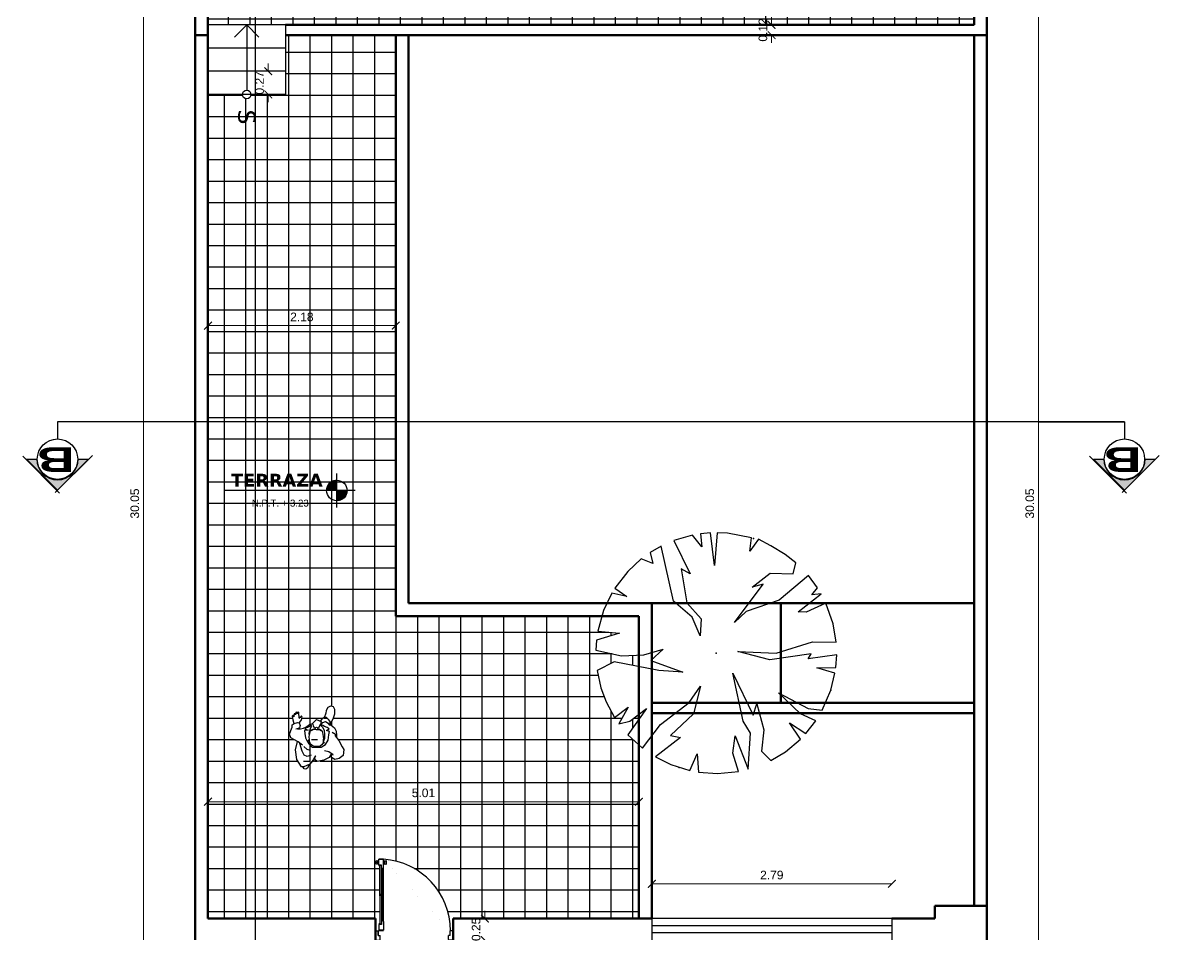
# Model space of a CAD drawing. Header units: inches. Extents: x -2 to 11.2, y -3.4 to 32.7.
# Drawn here: x -2 to 11.21, y 10.01 to 20.62 of the extents above; entities that cross this region are included whole.
import ezdxf
from ezdxf.enums import TextEntityAlignment as Align

# ---------------------------------------------------------------- set-up
doc = ezdxf.new("R2010")
doc.units = ezdxf.units.IN
doc.header["$MEASUREMENT"] = 0
doc.linetypes.add('CONTINUA', pattern=[0])
for name, color, linetype in [('Cotas', 60, 'Continuous'), ('Flecha', 6, 'Continuous'), ('Gradas', 3, 'Continuous'), ('Linea de corte', 30, 'Continuous'), ('Niveles', 86, 'Continuous'), ('Personas', 241, 'Continuous'), ('Puertas', 1, 'Continuous'), ('Texto', 98, 'Continuous'), ('Textura piso', 8, 'Continuous'), ('Vegetación', 3, 'Continuous'), ('Ventana', 4, 'Continuous')]:
    doc.layers.add(name, color=color, linetype=linetype)
doc.layers.add('Paredes', color=5, linetype='Continuous', lineweight=80)
doc.styles.add('SANSSERIFBOLD', font='sasb____.pfb', dxfattribs={"width": 0.85, "height": 0.6})
doc.styles.get("Standard").update_dxf_attribs({"font": 'arial.ttf'})
doc.styles.add('style1', font='arial.ttf')
doc.dimstyles.new('Cotas', dxfattribs={"dimtxt": 0.1, "dimasz": 0.09, "dimexe": 0.2, "dimexo": 0.4, "dimgap": 0.05, "dimtad": 1, "dimzin": 0, "dimdsep": 46, "dimtxsty": 'Standard', "dimblk": 'ARCHTICK', "dimcen": 0.09, "dimse1": 1, "dimse2": 1, "dimclrd": 60, "dimclre": 256, "dimadec": 0, "dimazin": 0, "dimtfac": 1, "dimtix": 1, "dimtofl": 0, "dimtmove": 1, "dimatfit": 3, "dimfxl": 0, "dimtolj": 1, "dimtzin": 0, "dimlwd": 9, "dimarcsym": 0})

# ---------------------------------------------------------------- blocks, each defined once
blk = doc.blocks.new('árbol')
at = {"layer": 'Vegetación', "linetype": 'Continuous'}
for p, q in [((103.022, 11.257), (102.78, 11.173)), ((103.233, 11.293), (103.022, 11.257)), ((103.228, 11.018), (103.233, 11.293)), ((103.527, 11.289), (103.382, 11.299)), ((103.382, 11.299), (103.429, 10.968)), ((103.531, 11.067), (103.527, 11.289)), ((103.594, 11.279), (103.531, 11.067)), ((103.794, 11.23), (103.594, 11.279)), ((102.879, 10.852), (102.673, 11.118)), ((102.673, 11.118), (102.681, 11.009)), ((102.78, 11.173), (102.885, 10.943)), ((104.026, 11.131), (103.794, 11.23)), ((104.004, 10.967), (104.026, 11.131)), ((102.601, 11.075), (102.458, 10.969)), ((102.681, 11.009), (102.601, 11.075)), ((103.362, 10.593), (103.228, 11.018)), ((103.429, 10.968), (103.371, 11.002)), ((103.371, 11.002), (103.439, 10.522)), ((104.149, 11.056), (104.068, 10.876)), ((104.297, 10.94), (104.149, 11.056)), ((102.458, 10.969), (102.745, 10.631)), ((102.885, 10.943), (102.879, 10.852)), ((103.822, 10.622), (104.004, 10.967)), ((104.068, 10.876), (103.822, 10.622)), ((104.174, 10.749), (104.297, 10.94)), ((104.362, 10.878), (104.174, 10.749)), ((104.508, 10.702), (104.362, 10.878)), ((102.31, 10.824), (102.213, 10.701)), ((102.44, 10.793), (102.31, 10.824)), ((102.43, 10.524), (102.44, 10.793)), ((102.213, 10.701), (102.113, 10.534)), ((102.745, 10.631), (102.876, 10.247)), ((103.341, 10.149), (103.362, 10.593)), ((104.61, 10.531), (104.508, 10.702)), ((102.113, 10.534), (102.036, 10.388)), ((102.595, 10.315), (102.43, 10.524)), ((103.439, 10.522), (103.341, 10.149)), ((103.95, 10.371), (104.255, 10.45)), ((104.255, 10.45), (104.503, 10.424)), ((104.503, 10.424), (104.61, 10.531)), ((102.036, 10.388), (102.174, 10.288)), ((103.003, 10.112), (102.559, 10.443)), ((102.559, 10.443), (102.595, 10.315)), ((103.594, 10.09), (104.083, 10.327)), ((104.083, 10.327), (103.95, 10.371)), ((102.021, 10.307), (101.966, 10.03)), ((102.174, 10.288), (102.021, 10.307)), ((102.876, 10.247), (103.003, 10.112)), ((104.154, 10.211), (103.594, 10.09)), ((104.292, 10.298), (104.154, 10.211)), ((104.711, 10.271), (104.292, 10.298)), ((104.325, 10.116), (104.711, 10.271)), ((104.527, 10.09), (104.325, 10.116)), ((104.737, 10.158), (104.527, 10.09)), ((104.761, 9.914), (104.737, 10.158)), ((101.966, 10.03), (101.96, 9.91)), ((101.96, 9.91), (102.343, 9.876)), ((102.343, 9.876), (101.962, 9.831)), ((101.962, 9.831), (101.972, 9.713)), ((104.746, 9.691), (104.761, 9.914)), ((101.972, 9.713), (102.125, 9.729)), ((102.125, 9.729), (101.988, 9.622)), ((102.775, 9.556), (102.961, 9.721)), ((103.16, 9.711), (102.943, 9.618)), ((102.961, 9.721), (103.16, 9.711)), ((103.934, 9.583), (103.744, 9.715)), ((103.744, 9.715), (104.067, 9.633)), ((104.532, 9.676), (104.746, 9.691)), ((104.727, 9.59), (104.532, 9.676)), ((101.988, 9.622), (102.05, 9.404)), ((102.05, 9.404), (102.439, 9.596)), ((102.439, 9.596), (102.381, 9.491)), ((102.381, 9.491), (102.775, 9.556)), ((102.943, 9.618), (102.756, 9.4)), ((104.191, 9.251), (103.934, 9.583)), ((104.067, 9.633), (104.321, 9.364)), ((104.658, 9.371), (104.727, 9.59)), ((102.756, 9.4), (102.116, 9.256)), ((103.447, 9.136), (103.584, 9.511)), ((103.584, 9.511), (103.563, 9.23)), ((104.321, 9.364), (104.344, 9.481)), ((104.344, 9.481), (104.57, 9.191)), ((102.116, 9.256), (102.19, 9.129)), ((103.382, 9.056), (103.315, 9.28)), ((103.315, 9.28), (103.447, 9.136)), ((104.57, 9.191), (104.658, 9.371)), ((102.19, 9.129), (102.32, 9.161)), ((102.32, 9.161), (102.265, 9.026)), ((103.563, 9.23), (103.464, 8.711)), ((104.467, 9.039), (104.191, 9.251)), ((102.265, 9.026), (102.412, 8.868)), ((103.391, 8.797), (103.382, 9.056)), ((104.152, 8.891), (104.006, 9.086)), ((104.006, 9.086), (104.313, 8.871)), ((104.313, 8.871), (104.467, 9.039)), ((102.412, 8.868), (102.604, 8.719)), ((102.604, 8.719), (102.703, 8.857)), ((102.703, 8.857), (102.664, 8.683)), ((104.112, 8.716), (103.991, 8.873)), ((103.991, 8.873), (104.185, 8.766)), ((104.185, 8.766), (104.152, 8.891)), ((103.107, 8.521), (103.127, 8.774)), ((103.127, 8.774), (103.209, 8.506)), ((103.325, 8.498), (103.391, 8.797)), ((102.664, 8.683), (102.865, 8.588)), ((103.464, 8.711), (103.564, 8.512)), ((103.764, 8.557), (103.928, 8.617)), ((103.928, 8.617), (104.112, 8.716)), ((102.865, 8.588), (103.107, 8.521)), ((103.209, 8.506), (103.325, 8.498)), ((103.564, 8.512), (103.764, 8.557))]:
    blk.add_line(p, q, dxfattribs=at)
for p in [(103.794, 11.23), (102.029, 10.332), (103.361, 9.898), (103.361, 9.898), (104.693, 9.465), (102.927, 8.566)]:
    blk.add_point(p, dxfattribs=at)
blk = doc.blocks.new('Nivel')
at = {"layer": 'Niveles'}
for p, q in [((46.512, 32.297), (46.512, 32.695)), ((46.512, 32.525), (46.396, 32.525)), ((46.512, 32.53), (46.398, 32.53)), ((46.512, 32.534), (46.399, 32.534)), ((46.399, 32.533), (46.399, 32.496)), ((46.512, 32.539), (46.401, 32.539)), ((46.512, 32.544), (46.403, 32.544)), ((46.404, 32.546), (46.404, 32.496)), ((46.512, 32.549), (46.405, 32.549)), ((46.512, 32.554), (46.408, 32.554)), ((46.409, 32.555), (46.409, 32.496)), ((46.512, 32.559), (46.411, 32.559)), ((46.512, 32.564), (46.414, 32.564)), ((46.414, 32.563), (46.414, 32.496)), ((46.512, 32.569), (46.418, 32.569)), ((46.419, 32.57), (46.419, 32.496)), ((46.512, 32.574), (46.422, 32.574)), ((46.423, 32.576), (46.423, 32.496)), ((46.512, 32.579), (46.427, 32.579)), ((46.428, 32.581), (46.428, 32.496)), ((46.512, 32.584), (46.432, 32.584)), ((46.433, 32.586), (46.433, 32.496)), ((46.438, 32.59), (46.438, 32.496)), ((46.512, 32.589), (46.438, 32.589)), ((46.443, 32.593), (46.443, 32.496)), ((46.512, 32.594), (46.444, 32.594)), ((46.448, 32.597), (46.448, 32.496)), ((46.512, 32.599), (46.452, 32.599)), ((46.453, 32.6), (46.453, 32.496)), ((46.458, 32.602), (46.458, 32.496)), ((46.512, 32.604), (46.462, 32.604)), ((46.463, 32.605), (46.463, 32.496)), ((46.468, 32.607), (46.468, 32.496)), ((46.473, 32.609), (46.473, 32.496)), ((46.512, 32.609), (46.474, 32.609)), ((46.478, 32.61), (46.478, 32.496)), ((46.483, 32.612), (46.483, 32.496)), ((46.488, 32.613), (46.488, 32.496)), ((46.493, 32.614), (46.493, 32.496)), ((46.512, 32.614), (46.495, 32.614)), ((46.498, 32.614), (46.498, 32.496)), ((46.503, 32.615), (46.503, 32.496)), ((46.508, 32.615), (46.508, 32.496)), ((46.723, 32.496), (45.205, 32.496)), ((46.512, 32.51), (46.393, 32.51)), ((46.512, 32.505), (46.393, 32.505)), ((46.512, 32.5), (46.393, 32.5)), ((46.512, 32.515), (46.394, 32.515)), ((46.394, 32.511), (46.394, 32.496)), ((46.512, 32.52), (46.395, 32.52)), ((46.631, 32.495), (46.512, 32.495)), ((46.631, 32.49), (46.512, 32.49)), ((46.631, 32.485), (46.512, 32.485)), ((46.63, 32.48), (46.512, 32.48)), ((46.629, 32.475), (46.512, 32.475)), ((46.628, 32.47), (46.512, 32.47)), ((46.627, 32.465), (46.512, 32.465)), ((46.626, 32.46), (46.512, 32.46)), ((46.624, 32.455), (46.512, 32.455)), ((46.622, 32.45), (46.512, 32.45)), ((46.62, 32.445), (46.512, 32.445)), ((46.617, 32.44), (46.512, 32.44)), ((46.615, 32.435), (46.512, 32.435)), ((46.612, 32.43), (46.512, 32.43)), ((46.608, 32.425), (46.512, 32.425)), ((46.604, 32.42), (46.512, 32.42)), ((46.6, 32.415), (46.512, 32.415)), ((46.595, 32.41), (46.512, 32.41)), ((46.59, 32.405), (46.512, 32.405)), ((46.583, 32.4), (46.512, 32.4)), ((46.576, 32.395), (46.512, 32.395)), ((46.568, 32.39), (46.512, 32.39)), ((46.513, 32.496), (46.513, 32.377)), ((46.518, 32.496), (46.518, 32.377)), ((46.523, 32.496), (46.523, 32.377)), ((46.528, 32.496), (46.528, 32.378)), ((46.533, 32.496), (46.533, 32.378)), ((46.538, 32.496), (46.538, 32.379)), ((46.543, 32.496), (46.543, 32.381)), ((46.548, 32.496), (46.548, 32.382)), ((46.553, 32.496), (46.553, 32.384)), ((46.558, 32.496), (46.558, 32.386)), ((46.563, 32.496), (46.563, 32.388)), ((46.568, 32.496), (46.568, 32.39)), ((46.573, 32.496), (46.573, 32.393)), ((46.578, 32.496), (46.578, 32.396)), ((46.583, 32.496), (46.583, 32.4)), ((46.588, 32.496), (46.588, 32.403)), ((46.593, 32.496), (46.593, 32.408)), ((46.597, 32.496), (46.597, 32.413)), ((46.602, 32.496), (46.602, 32.418)), ((46.607, 32.496), (46.607, 32.424)), ((46.612, 32.496), (46.612, 32.431)), ((46.617, 32.496), (46.617, 32.44)), ((46.622, 32.496), (46.622, 32.45)), ((46.627, 32.496), (46.627, 32.465)), ((46.557, 32.385), (46.512, 32.385)), ((46.542, 32.38), (46.512, 32.38))]:
    blk.add_line(p, q, dxfattribs=at)
blk.add_circle((46.512, 32.496), 0.119, dxfattribs=at)
blk = doc.blocks.new('puerta2')
at = {"layer": 'Puertas'}
for p, q in [((150.338, 38.722), (150.338, 38.614)), ((150.338, 38.722), (150.385, 38.722)), ((150.338, 38.722), (150.338, 38.614)), ((150.338, 38.722), (150.385, 38.722)), ((150.338, 38.614), (150.369, 38.614)), ((150.338, 38.614), (150.369, 38.614)), ((150.369, 38.67), (150.369, 38.614)), ((150.369, 38.67), (150.392, 38.67)), ((150.369, 38.67), (150.369, 38.614)), ((150.369, 38.67), (150.392, 38.67)), ((150.371, 38.668), (150.371, 38.614)), ((150.373, 38.668), (150.371, 38.668)), ((150.371, 38.668), (150.371, 38.614)), ((150.373, 38.668), (150.371, 38.668)), ((150.371, 38.614), (150.373, 38.614)), ((150.371, 38.614), (150.373, 38.614)), ((150.373, 38.668), (150.373, 38.614)), ((150.373, 38.668), (150.373, 38.614)), ((150.375, 38.612), (150.375, 38.61)), ((150.375, 38.612), (150.429, 38.612)), ((150.375, 38.612), (150.375, 38.61)), ((150.375, 38.612), (150.429, 38.612)), ((150.429, 38.61), (150.375, 38.61)), ((150.429, 38.61), (150.375, 38.61)), ((150.375, 38.541), (150.375, 38.608)), ((150.429, 38.608), (150.375, 38.608)), ((150.375, 38.608), (150.429, 38.608)), ((150.375, 38.541), (150.375, 38.608)), ((150.429, 38.608), (150.375, 38.608)), ((150.375, 38.608), (150.429, 38.608)), ((150.385, 38.722), (150.392, 38.715)), ((150.385, 38.722), (150.392, 38.715)), ((150.392, 38.715), (150.392, 38.67)), ((150.392, 38.715), (150.392, 38.67)), ((150.429, 38.61), (150.429, 38.612)), ((150.429, 38.61), (150.429, 38.612)), ((150.429, 38.507), (150.429, 38.608)), ((150.429, 38.507), (150.429, 38.608)), ((151.191, 38.722), (151.184, 38.715)), ((151.191, 38.722), (151.184, 38.715)), ((151.184, 38.715), (151.184, 38.67)), ((151.184, 38.715), (151.184, 38.67)), ((151.206, 38.67), (151.184, 38.67)), ((151.206, 38.67), (151.184, 38.67)), ((151.238, 38.722), (151.191, 38.722)), ((151.238, 38.722), (151.191, 38.722)), ((151.206, 38.67), (151.206, 38.614)), ((151.206, 38.67), (151.206, 38.614)), ((151.238, 38.614), (151.206, 38.614)), ((151.238, 38.614), (151.206, 38.614)), ((151.238, 38.722), (151.238, 38.614)), ((151.238, 38.722), (151.238, 38.614)), ((150.408, 38.541), (150.375, 38.541)), ((150.408, 38.541), (150.375, 38.541)), ((150.382, 38.539), (150.375, 38.539)), ((150.382, 38.539), (150.375, 38.539)), ((150.382, 38.532), (150.382, 38.539)), ((150.382, 38.532), (150.382, 38.539)), ((150.385, 38.183), (150.385, 38.539)), ((150.385, 38.208), (150.385, 38.539)), ((150.385, 38.539), (150.406, 38.539)), ((150.406, 38.539), (150.385, 38.539)), ((150.385, 38.183), (150.385, 38.539)), ((150.385, 38.208), (150.385, 38.539)), ((150.385, 38.539), (150.406, 38.539)), ((150.406, 38.539), (150.385, 38.539)), ((150.406, 38.5), (150.405, 38.499)), ((150.406, 38.5), (150.405, 38.499)), ((150.406, 38.498), (150.405, 38.499)), ((150.406, 38.498), (150.405, 38.499)), ((150.406, 38.5), (150.406, 38.539)), ((150.406, 38.5), (150.406, 38.539)), ((150.406, 38.183), (150.406, 38.498)), ((150.406, 38.208), (150.406, 38.498)), ((150.406, 38.183), (150.406, 38.498)), ((150.406, 38.208), (150.406, 38.498)), ((150.408, 38.5), (150.408, 38.541)), ((150.408, 38.5), (150.408, 38.541)), ((150.423, 38.5), (150.408, 38.5)), ((150.423, 38.5), (150.408, 38.5)), ((150.413, 38.5), (150.413, 37.891)), ((150.413, 38.5), (150.413, 37.891)), ((150.419, 38.5), (150.419, 37.891)), ((150.419, 38.5), (150.419, 37.891)), ((150.423, 38.5), (150.429, 38.507)), ((150.423, 38.5), (150.429, 38.507)), ((150.426, 38.503), (150.426, 37.888)), ((150.426, 38.503), (150.426, 37.888)), ((150.428, 38.505), (150.428, 37.886)), ((150.428, 38.505), (150.428, 37.886)), ((150.429, 38.507), (150.429, 37.884)), ((150.429, 38.507), (150.429, 37.884)), ((150.385, 38.208), (150.385, 37.852)), ((150.385, 38.208), (150.385, 37.852)), ((150.406, 38.208), (150.406, 37.893)), ((150.406, 38.208), (150.406, 37.893)), ((150.385, 38.183), (150.385, 37.852)), ((150.385, 38.183), (150.385, 37.852)), ((150.406, 38.183), (150.406, 37.893)), ((150.406, 38.183), (150.406, 37.893)), ((150.341, 37.824), (150.338, 37.824)), ((150.338, 37.824), (150.338, 37.816)), ((150.341, 37.824), (150.338, 37.824)), ((150.338, 37.824), (150.338, 37.816)), ((150.338, 37.816), (150.341, 37.816)), ((150.338, 37.816), (150.341, 37.816)), ((150.341, 37.831), (150.341, 37.809)), ((150.341, 37.831), (150.341, 37.809)), ((150.341, 37.816), (150.341, 37.824)), ((150.341, 37.816), (150.341, 37.824)), ((150.359, 37.837), (150.35, 37.839)), ((150.359, 37.837), (150.35, 37.839)), ((150.359, 37.837), (150.359, 37.803)), ((150.359, 37.837), (150.359, 37.803)), ((150.359, 37.83), (150.365, 37.83)), ((150.359, 37.83), (150.365, 37.83)), ((150.359, 37.81), (150.365, 37.81)), ((150.359, 37.81), (150.365, 37.81)), ((150.365, 37.83), (150.365, 37.81)), ((150.365, 37.83), (150.365, 37.81)), ((150.371, 37.846), (150.375, 37.846)), ((150.371, 37.846), (150.375, 37.846)), ((150.382, 37.852), (150.375, 37.852)), ((150.382, 37.852), (150.375, 37.852)), ((150.408, 37.85), (150.375, 37.85)), ((150.375, 37.85), (150.375, 37.783)), ((150.408, 37.85), (150.375, 37.85)), ((150.375, 37.85), (150.375, 37.783)), ((150.382, 37.859), (150.382, 37.852)), ((150.382, 37.859), (150.382, 37.852)), ((150.385, 37.852), (150.406, 37.852)), ((150.406, 37.852), (150.385, 37.852)), ((150.385, 37.852), (150.406, 37.852)), ((150.406, 37.852), (150.385, 37.852)), ((150.406, 37.893), (150.405, 37.892)), ((150.406, 37.893), (150.405, 37.892)), ((150.406, 37.891), (150.405, 37.892)), ((150.406, 37.891), (150.405, 37.892)), ((150.406, 37.891), (150.406, 37.852)), ((150.406, 37.891), (150.406, 37.852)), ((150.408, 37.891), (150.408, 37.85)), ((150.423, 37.891), (150.408, 37.891)), ((150.408, 37.891), (150.408, 37.85)), ((150.423, 37.891), (150.408, 37.891)), ((150.423, 37.891), (150.429, 37.884)), ((150.423, 37.891), (150.429, 37.884)), ((150.429, 37.884), (150.429, 37.783)), ((150.429, 37.884), (150.429, 37.783)), ((150.434, 37.846), (150.429, 37.846)), ((150.434, 37.846), (150.429, 37.846)), ((150.446, 37.83), (150.44, 37.83)), ((150.44, 37.83), (150.44, 37.81)), ((150.446, 37.83), (150.44, 37.83)), ((150.44, 37.83), (150.44, 37.81)), ((150.446, 37.81), (150.44, 37.81)), ((150.446, 37.81), (150.44, 37.81)), ((150.446, 37.837), (150.457, 37.839)), ((150.446, 37.837), (150.457, 37.839)), ((150.446, 37.837), (150.446, 37.803)), ((150.446, 37.837), (150.446, 37.803)), ((150.466, 37.831), (150.466, 37.809)), ((150.466, 37.831), (150.466, 37.809)), ((150.359, 37.803), (150.35, 37.8)), ((150.359, 37.803), (150.35, 37.8)), ((150.371, 37.794), (150.375, 37.794)), ((150.371, 37.794), (150.375, 37.794)), ((150.429, 37.783), (150.375, 37.783)), ((150.375, 37.783), (150.429, 37.783)), ((150.429, 37.783), (150.375, 37.783)), ((150.375, 37.783), (150.429, 37.783)), ((150.434, 37.794), (150.429, 37.794)), ((150.434, 37.794), (150.429, 37.794)), ((150.446, 37.803), (150.457, 37.8)), ((150.446, 37.803), (150.457, 37.8))]:
    blk.add_line(p, q, dxfattribs=at)
at = {"layer": 'Puertas', "extrusion": (0, 0, -1)}
for centre, major_axis, start_param, end_param in [((150.373, 38.612), (0.00153, 0.00153), -1.570796, 4.712389), ((150.373, 38.612), (0.00153, 0.00153), -1.570796, 4.712389), ((150.377, 38.611), (-0.587, 0.587), 2.35245, 3.863557), ((150.382, 38.539), (0.00485, 0.00485), 2.356194, 3.926991), ((150.382, 38.539), (0.00485, 0.00485), 2.356194, 3.926991), ((150.349, 37.831), (0.00575, 0.00575), 3.926991, 5.579394), ((150.349, 37.831), (0.00575, 0.00575), 3.926991, 5.579394), ((150.349, 37.809), (-0.00575, 0.00575), 3.845384, 5.497787), ((150.349, 37.809), (-0.00575, 0.00575), 3.845384, 5.497787), ((150.345, 37.846), (-0.0182, 0.0182), 2.357943, 3.03977), ((150.345, 37.846), (-0.0182, 0.0182), 2.357943, 3.03977), ((150.345, 37.794), (-0.0182, 0.0182), 1.672619, 2.354446), ((150.345, 37.794), (-0.0182, 0.0182), 1.672619, 2.354446), ((150.382, 37.852), (-0.00485, 0.00485), 5.497787, 7.068583), ((150.382, 37.852), (-0.00485, 0.00485), 5.497787, 7.068583), ((150.46, 37.846), (-0.0182, 0.0182), 4.814212, 5.496038), ((150.46, 37.846), (-0.0182, 0.0182), 4.814212, 5.496038), ((150.46, 37.794), (-0.0182, 0.0182), 5.499536, 6.181362), ((150.46, 37.794), (-0.0182, 0.0182), 5.499536, 6.181362), ((150.458, 37.831), (-0.00575, 0.00575), 0.703791, 2.356194), ((150.458, 37.831), (-0.00575, 0.00575), 0.703791, 2.356194), ((150.458, 37.809), (-0.00575, 0.00575), 2.356194, 4.008598), ((150.458, 37.809), (-0.00575, 0.00575), 2.356194, 4.008598)]:
    blk.add_ellipse(centre, major_axis=major_axis, ratio=1, start_param=start_param, end_param=end_param, dxfattribs=at)
blk = doc.blocks.new('persona2')
at = {"layer": 'Personas', "color": 30, "linetype": 'ByBlock'}
for p, q in [((44.976, 30.91), (45.049, 30.947)), ((45.049, 30.947), (45.08, 30.968)), ((45.08, 30.968), (45.149, 30.96)), ((45.149, 30.96), (45.184, 30.914)), ((44.755, 30.807), (44.73, 30.787)), ((44.796, 30.811), (44.755, 30.807)), ((44.793, 30.795), (44.797, 30.818)), ((44.797, 30.818), (44.826, 30.859)), ((44.826, 30.859), (44.865, 30.876)), ((44.865, 30.876), (44.913, 30.882)), ((44.878, 30.83), (44.903, 30.87)), ((44.903, 30.87), (44.922, 30.866)), ((44.913, 30.882), (44.941, 30.882)), ((44.922, 30.866), (44.976, 30.91)), ((45.142, 30.843), (45.107, 30.791)), ((45.127, 30.822), (45.171, 30.795)), ((45.138, 30.822), (45.142, 30.843)), ((45.171, 30.824), (45.138, 30.822)), ((45.198, 30.862), (45.171, 30.824)), ((45.184, 30.914), (45.198, 30.862)), ((44.73, 30.787), (44.707, 30.764)), ((44.707, 30.764), (44.709, 30.739)), ((44.709, 30.739), (44.726, 30.71)), ((44.726, 30.71), (44.749, 30.69)), ((44.753, 30.755), (44.772, 30.784)), ((44.765, 30.722), (44.753, 30.755)), ((44.791, 30.701), (44.765, 30.722)), ((44.772, 30.784), (44.793, 30.795)), ((44.801, 30.722), (44.791, 30.701)), ((44.793, 30.691), (44.822, 30.722)), ((44.813, 30.741), (44.801, 30.722)), ((44.824, 30.774), (44.813, 30.741)), ((44.822, 30.722), (44.857, 30.737)), ((44.838, 30.795), (44.824, 30.774)), ((44.859, 30.764), (44.838, 30.795)), ((44.857, 30.737), (44.905, 30.743)), ((44.87, 30.799), (44.859, 30.764)), ((44.911, 30.793), (44.87, 30.799)), ((44.905, 30.743), (44.953, 30.743)), ((44.97, 30.785), (44.911, 30.793)), ((44.953, 30.743), (44.982, 30.732)), ((45.02, 30.755), (44.97, 30.785)), ((45.051, 30.703), (45.02, 30.755)), ((45.053, 30.645), (45.051, 30.703)), ((45.107, 30.791), (45.094, 30.743)), ((45.171, 30.795), (45.203, 30.734)), ((45.203, 30.734), (45.221, 30.655)), ((44.78, 30.595), (44.776, 30.606)), ((44.791, 30.569), (44.78, 30.595)), ((44.788, 30.568), (44.807, 30.574)), ((44.82, 30.526), (44.788, 30.568)), ((44.813, 30.595), (44.801, 30.586)), ((44.801, 30.586), (44.816, 30.564)), ((44.815, 30.587), (44.813, 30.595)), ((44.836, 30.578), (44.815, 30.587)), ((44.816, 30.564), (44.828, 30.534)), ((44.888, 30.562), (44.836, 30.578)), ((44.841, 30.514), (44.853, 30.551)), ((44.853, 30.551), (44.857, 30.509)), ((44.918, 30.567), (44.888, 30.562)), ((44.976, 30.536), (45.015, 30.559)), ((45.015, 30.559), (45.038, 30.58)), ((45.038, 30.58), (45.053, 30.601)), ((45.08, 30.539), (45.044, 30.5)), ((45.053, 30.601), (45.053, 30.645)), ((45.09, 30.58), (45.08, 30.539)), ((45.163, 30.541), (45.146, 30.505)), ((45.147, 30.586), (45.163, 30.541)), ((45.174, 30.63), (45.155, 30.643)), ((45.155, 30.643), (45.165, 30.63)), ((45.165, 30.63), (45.199, 30.612)), ((45.201, 30.634), (45.174, 30.63)), ((45.199, 30.612), (45.249, 30.57)), ((45.221, 30.655), (45.201, 30.634)), ((45.209, 30.642), (45.229, 30.587)), ((45.249, 30.57), (45.28, 30.503)), ((44.766, 30.43), (44.77, 30.449)), ((44.776, 30.389), (44.766, 30.43)), ((44.77, 30.449), (44.799, 30.461)), ((44.799, 30.461), (44.828, 30.451)), ((44.83, 30.499), (44.82, 30.526)), ((44.828, 30.534), (44.841, 30.514)), ((44.828, 30.451), (44.834, 30.441)), ((44.838, 30.462), (44.83, 30.499)), ((44.834, 30.441), (44.843, 30.407)), ((44.838, 30.427), (44.838, 30.462)), ((44.857, 30.509), (44.893, 30.514)), ((44.893, 30.514), (44.945, 30.522)), ((44.945, 30.522), (44.976, 30.536)), ((44.992, 30.437), (44.965, 30.387)), ((45.082, 30.403), (44.987, 30.43)), ((45.03, 30.486), (44.992, 30.437)), ((45.101, 30.482), (45.009, 30.457)), ((45.198, 30.42), (45.082, 30.403)), ((45.146, 30.505), (45.101, 30.482)), ((45.282, 30.474), (45.198, 30.42)), ((45.28, 30.503), (45.282, 30.474)), ((44.793, 30.368), (44.776, 30.389)), ((44.82, 30.368), (44.793, 30.368)), ((44.859, 30.349), (44.82, 30.368)), ((44.901, 30.336), (44.859, 30.349)), ((44.943, 30.349), (44.901, 30.336)), ((44.965, 30.387), (44.943, 30.349))]:
    blk.add_line(p, q, dxfattribs=at)
at = {"layer": 'Personas', "color": 18, "linetype": 'ByBlock'}
for p, q in [((44.582, 30.847), (44.574, 30.812)), ((44.574, 30.812), (44.591, 30.782)), ((44.614, 30.862), (44.582, 30.847)), ((44.666, 30.864), (44.614, 30.862)), ((44.722, 30.843), (44.666, 30.864)), ((44.787, 30.81), (44.722, 30.843)), ((44.591, 30.782), (44.624, 30.762)), ((44.624, 30.762), (44.657, 30.759)), ((44.657, 30.759), (44.71, 30.737)), ((45.255, 30.559), (45.294, 30.549)), ((45.294, 30.549), (45.309, 30.526)), ((45.305, 30.505), (45.281, 30.489)), ((45.309, 30.526), (45.305, 30.505))]:
    blk.add_line(p, q, dxfattribs=at)
at = {"layer": 'Personas', "color": 5, "linetype": 'ByBlock'}
for p, q in [((44.732, 30.651), (44.755, 30.705)), ((44.755, 30.705), (44.786, 30.695)), ((44.786, 30.695), (44.805, 30.684)), ((44.805, 30.684), (44.83, 30.674)), ((44.83, 30.674), (44.832, 30.674)), ((44.772, 30.605), (44.732, 30.651)), ((44.803, 30.616), (44.772, 30.605)), ((44.832, 30.624), (44.803, 30.616))]:
    blk.add_line(p, q, dxfattribs=at)
at = {"layer": 'Personas', "linetype": 'ByBlock'}
for p, q in [((44.843, 30.672), (44.845, 30.684)), ((44.843, 30.667), (44.843, 30.672)), ((44.845, 30.684), (44.854, 30.702)), ((44.854, 30.702), (44.869, 30.716)), ((44.869, 30.716), (44.9, 30.723)), ((44.9, 30.723), (44.932, 30.728)), ((44.932, 30.728), (44.955, 30.729)), ((44.955, 30.729), (44.982, 30.727)), ((44.984, 30.732), (44.958, 30.729)), ((44.965, 30.73), (45.009, 30.722)), ((44.988, 30.728), (44.984, 30.732)), ((44.986, 30.726), (44.988, 30.728)), ((45, 30.744), (45.041, 30.693)), ((45.009, 30.722), (45.025, 30.713)), ((45.041, 30.693), (45.046, 30.66)), ((44.82, 30.648), (44.824, 30.655)), ((44.822, 30.642), (44.82, 30.648)), ((44.832, 30.636), (44.822, 30.642)), ((44.824, 30.655), (44.833, 30.662)), ((44.843, 30.629), (44.832, 30.636)), ((44.833, 30.662), (44.843, 30.667)), ((44.844, 30.611), (44.843, 30.629)), ((44.85, 30.592), (44.844, 30.611)), ((44.856, 30.582), (44.85, 30.592)), ((44.869, 30.575), (44.856, 30.582)), ((44.896, 30.572), (44.869, 30.575)), ((44.928, 30.565), (44.896, 30.572)), ((44.969, 30.567), (44.928, 30.565)), ((44.984, 30.556), (44.952, 30.566)), ((45.011, 30.573), (44.969, 30.567)), ((44.983, 30.569), (44.987, 30.561)), ((44.987, 30.561), (44.984, 30.556)), ((45.034, 30.598), (45.011, 30.573)), ((45.044, 30.624), (45.034, 30.598)), ((45.046, 30.66), (45.044, 30.624)), ((44.651, 30.443), (44.643, 30.436)), ((44.643, 30.436), (44.653, 30.426)), ((44.651, 30.42), (44.645, 30.411)), ((44.645, 30.411), (44.649, 30.407)), ((44.649, 30.407), (44.678, 30.403)), ((44.716, 30.449), (44.651, 30.443)), ((44.666, 30.424), (44.651, 30.42)), ((44.653, 30.426), (44.666, 30.424)), ((44.707, 30.484), (44.688, 30.474)), ((44.688, 30.474), (44.707, 30.461)), ((44.743, 30.472), (44.707, 30.484)), ((44.707, 30.461), (44.716, 30.449)), ((44.77, 30.448), (44.743, 30.472)), ((44.664, 30.401), (44.663, 30.393)), ((44.663, 30.393), (44.666, 30.391)), ((44.678, 30.403), (44.664, 30.401)), ((44.666, 30.391), (44.699, 30.386)), ((44.686, 30.38), (44.684, 30.372)), ((44.684, 30.372), (44.691, 30.368)), ((44.699, 30.386), (44.686, 30.38)), ((44.691, 30.368), (44.734, 30.374)), ((44.734, 30.374), (44.779, 30.386))]:
    blk.add_line(p, q, dxfattribs=at)
at = {"layer": 'Personas', "color": 250, "linetype": 'ByBlock'}
for p, q in [((44.852, 30.684), (44.849, 30.668)), ((44.861, 30.702), (44.852, 30.684)), ((44.85, 30.644), (44.846, 30.627)), ((44.846, 30.627), (44.852, 30.605)), ((44.849, 30.668), (44.851, 30.657)), ((44.851, 30.657), (44.85, 30.644)), ((44.852, 30.605), (44.861, 30.588))]:
    blk.add_line(p, q, dxfattribs=at)
blk = doc.blocks.new('_ArchTick')
at = {"color": 0, "linetype": 'ByBlock', "const_width": 0.15}
blk.add_lwpolyline([(-0.5, -0.5), (0.5, 0.5)], dxfattribs=at)
blk = doc.blocks.new('*D66')
at = {"layer": 'Cotas', "color": 60, "linetype": 'CONTINUA', "lineweight": 9, "transparency": 16777216}
blk.add_line((6.706, 20.596), (6.706, 29.9), dxfattribs=at)
at = {"layer": 'Defpoints', "color": 0, "transparency": 16777216}
for p in [(6.706, 29.9), (6.706, 29.9), (6.706, 20.596)]:
    blk.add_point(p, dxfattribs=at)
at = {"layer": 'Cotas', "color": 60, "lineweight": 9, "transparency": 16777216, "xscale": 0.09, "yscale": 0.09, "zscale": 0.09}
for p, rotation in [((6.706, 29.9), 90), ((6.706, 20.596), 270)]:
    blk.add_blockref('_ArchTick', p, dxfattribs=dict(at, rotation=rotation))
at = {"layer": 'Cotas', "color": 0, "transparency": 16777216, "insert": (6.605, 25.248), "char_height": 0.1, "attachment_point": 5, "rotation": 90}
blk.add_mtext('\\A1;9.30', dxfattribs=at)
blk = doc.blocks.new('*D68')
at = {"layer": 'Cotas', "color": 60, "linetype": 'CONTINUA', "lineweight": 9, "transparency": 16777216}
for p, q in [((0.851, 20.056), (0.851, 20.146)), ((0.851, 19.786), (0.851, 19.696))]:
    blk.add_line(p, q, dxfattribs=at)
at = {"layer": 'Defpoints', "color": 0, "transparency": 16777216}
for p in [(0.851, 20.056), (0.851, 20.056), (0.851, 19.786)]:
    blk.add_point(p, dxfattribs=at)
at = {"layer": 'Cotas', "color": 60, "lineweight": 9, "transparency": 16777216, "xscale": 0.09, "yscale": 0.09, "zscale": 0.09}
for p, rotation in [((0.851, 20.056), 270), ((0.851, 19.786), 90)]:
    blk.add_blockref('_ArchTick', p, dxfattribs=dict(at, rotation=rotation))
at = {"layer": 'Cotas', "color": 0, "transparency": 16777216, "insert": (0.75, 19.921), "char_height": 0.1, "attachment_point": 5, "rotation": 90}
blk.add_mtext('\\A1;0.27', dxfattribs=at)
blk = doc.blocks.new('*D69')
at = {"layer": 'Cotas', "color": 60, "linetype": 'CONTINUA', "lineweight": 9, "transparency": 16777216}
for p, q in [((6.706, 20.596), (6.706, 20.686)), ((6.706, 20.476), (6.706, 20.386))]:
    blk.add_line(p, q, dxfattribs=at)
at = {"layer": 'Defpoints', "color": 0, "transparency": 16777216}
for p in [(6.706, 20.596), (6.706, 20.476), (6.706, 20.476)]:
    blk.add_point(p, dxfattribs=at)
at = {"layer": 'Cotas', "color": 60, "lineweight": 9, "transparency": 16777216, "xscale": 0.09, "yscale": 0.09, "zscale": 0.09}
for p, rotation in [((6.706, 20.596), 270), ((6.706, 20.476), 90)]:
    blk.add_blockref('_ArchTick', p, dxfattribs=dict(at, rotation=rotation))
at = {"layer": 'Cotas', "color": 0, "transparency": 16777216, "insert": (6.605, 20.536), "char_height": 0.1, "attachment_point": 5, "rotation": 90}
blk.add_mtext('\\A1;0.12', dxfattribs=at)
blk = doc.blocks.new('*D70')
at = {"layer": 'Cotas', "color": 60, "linetype": 'CONTINUA', "lineweight": 9, "transparency": 16777216}
blk.add_line((2.334, 17.095), (0.15, 17.095), dxfattribs=at)
at = {"layer": 'Defpoints', "color": 0, "transparency": 16777216}
for p in [(0.15, 17.095), (0.15, 17.095), (2.334, 17.095)]:
    blk.add_point(p, dxfattribs=at)
at = {"layer": 'Cotas', "color": 60, "lineweight": 9, "transparency": 16777216, "xscale": 0.09, "yscale": 0.09, "zscale": 0.09, "rotation": 180}
blk.add_blockref('_ArchTick', (0.15, 17.095), dxfattribs=at)
at = {"layer": 'Cotas', "color": 60, "lineweight": 9, "transparency": 16777216, "xscale": 0.09, "yscale": 0.09, "zscale": 0.09}
blk.add_blockref('_ArchTick', (2.334, 17.095), dxfattribs=at)
at = {"layer": 'Cotas', "color": 0, "transparency": 16777216, "insert": (1.242, 17.196), "char_height": 0.1, "attachment_point": 5}
blk.add_mtext('\\A1;2.18', dxfattribs=at)
blk = doc.blocks.new('*D72')
at = {"layer": 'Cotas', "color": 60, "linetype": 'CONTINUA', "lineweight": 9, "transparency": 16777216}
blk.add_line((9.81, 30.05), (9.81, 0), dxfattribs=at)
at = {"layer": 'Defpoints', "color": 0, "transparency": 16777216}
for p in [(9.81, 30.05), (9.81, 0), (9.81, 0)]:
    blk.add_point(p, dxfattribs=at)
at = {"layer": 'Cotas', "color": 60, "lineweight": 9, "transparency": 16777216, "xscale": 0.09, "yscale": 0.09, "zscale": 0.09}
for p, rotation in [((9.81, 30.05), 90), ((9.81, 0), 270)]:
    blk.add_blockref('_ArchTick', p, dxfattribs=dict(at, rotation=rotation))
at = {"layer": 'Cotas', "color": 0, "transparency": 16777216, "insert": (9.709, 15.025), "char_height": 0.1, "attachment_point": 5, "rotation": 90}
blk.add_mtext('\\A1;30.05', dxfattribs=at)
blk = doc.blocks.new('*D74')
at = {"layer": 'Cotas', "color": 60, "linetype": 'CONTINUA', "lineweight": 9, "transparency": 16777216}
blk.add_line((-0.6, 0), (-0.6, 30.05), dxfattribs=at)
at = {"layer": 'Defpoints', "color": 0, "transparency": 16777216}
for p in [(-0.6, 30.05), (-0.6, 30.05), (-0.6, 0)]:
    blk.add_point(p, dxfattribs=at)
at = {"layer": 'Cotas', "color": 60, "lineweight": 9, "transparency": 16777216, "xscale": 0.09, "yscale": 0.09, "zscale": 0.09}
for p, rotation in [((-0.6, 30.05), 90), ((-0.6, 0), 270)]:
    blk.add_blockref('_ArchTick', p, dxfattribs=dict(at, rotation=rotation))
at = {"layer": 'Cotas', "color": 0, "transparency": 16777216, "insert": (-0.701, 15.025), "char_height": 0.1, "attachment_point": 5, "rotation": 90}
blk.add_mtext('\\A1;30.05', dxfattribs=at)
blk = doc.blocks.new('*D85')
at = {"layer": 'Cotas', "color": 60, "linetype": 'CONTINUA', "lineweight": 9, "transparency": 16777216}
blk.add_line((5.312, 10.6), (8.104, 10.6), dxfattribs=at)
at = {"layer": 'Defpoints', "color": 0, "transparency": 16777216}
for p in [(5.312, 10.6), (8.104, 10.6), (8.104, 10.6)]:
    blk.add_point(p, dxfattribs=at)
at = {"layer": 'Cotas', "color": 60, "lineweight": 9, "transparency": 16777216, "xscale": 0.09, "yscale": 0.09, "zscale": 0.09, "rotation": 180}
blk.add_blockref('_ArchTick', (5.312, 10.6), dxfattribs=at)
at = {"layer": 'Cotas', "color": 60, "lineweight": 9, "transparency": 16777216, "xscale": 0.09, "yscale": 0.09, "zscale": 0.09}
blk.add_blockref('_ArchTick', (8.104, 10.6), dxfattribs=at)
at = {"layer": 'Cotas', "color": 0, "transparency": 16777216, "insert": (6.708, 10.701), "char_height": 0.1, "attachment_point": 5}
blk.add_mtext('\\A1;2.79', dxfattribs=at)
blk = doc.blocks.new('*D86')
at = {"layer": 'Cotas', "color": 60, "linetype": 'CONTINUA', "lineweight": 9, "transparency": 16777216}
blk.add_line((5.162, 11.555), (0.15, 11.555), dxfattribs=at)
at = {"layer": 'Defpoints', "color": 0, "transparency": 16777216}
for p in [(0.15, 11.555), (0.15, 11.555), (5.162, 11.555)]:
    blk.add_point(p, dxfattribs=at)
at = {"layer": 'Cotas', "color": 60, "lineweight": 9, "transparency": 16777216, "xscale": 0.09, "yscale": 0.09, "zscale": 0.09, "rotation": 180}
blk.add_blockref('_ArchTick', (0.15, 11.555), dxfattribs=at)
at = {"layer": 'Cotas', "color": 60, "lineweight": 9, "transparency": 16777216, "xscale": 0.09, "yscale": 0.09, "zscale": 0.09}
blk.add_blockref('_ArchTick', (5.162, 11.555), dxfattribs=at)
at = {"layer": 'Cotas', "color": 0, "transparency": 16777216, "insert": (2.656, 11.657), "char_height": 0.1, "attachment_point": 5}
blk.add_mtext('\\A1;5.01', dxfattribs=at)
blk = doc.blocks.new('*D105')
at = {"layer": 'Cotas', "color": 60, "linetype": 'CONTINUA', "lineweight": 9, "transparency": 16777216}
for p, q in [((3.37, 10.194), (3.37, 10.284)), ((3.37, 9.944), (3.37, 9.854))]:
    blk.add_line(p, q, dxfattribs=at)
at = {"layer": 'Defpoints', "color": 0, "transparency": 16777216}
for p in [(3.37, 10.194), (3.37, 10.194), (3.37, 9.944)]:
    blk.add_point(p, dxfattribs=at)
at = {"layer": 'Cotas', "color": 60, "lineweight": 9, "transparency": 16777216, "xscale": 0.09, "yscale": 0.09, "zscale": 0.09}
for p, rotation in [((3.37, 10.194), 270), ((3.37, 9.944), 90)]:
    blk.add_blockref('_ArchTick', p, dxfattribs=dict(at, rotation=rotation))
at = {"layer": 'Cotas', "color": 0, "transparency": 16777216, "insert": (3.269, 10.069), "char_height": 0.1, "attachment_point": 5, "rotation": 90}
blk.add_mtext('\\A1;0.25', dxfattribs=at)
blk = doc.blocks.new('corte 2')
at = {"layer": 'Cotas', "linetype": 'ByBlock'}
blk.add_hatch(color=256, dxfattribs=at).paths.add_polyline_path([(29.39, 30.862), (29.029, 30.501), (29.15, 30.501, -1), (29.63, 30.501), (29.751, 30.501)])
at = {"layer": 'Cotas', "color": 3, "linetype": 'Continuous'}
for p, q in [((28.985, 30.457), (29.418, 30.89)), ((29.795, 30.466), (29.366, 30.895))]:
    blk.add_line(p, q, dxfattribs=at)
at = {"layer": 'Cotas', "color": 3}
for p, q in [((29.029, 30.501), (29.39, 30.862)), ((29.39, 30.862), (29.751, 30.501)), ((29.15, 30.501), (29.029, 30.501)), ((29.751, 30.501), (29.63, 30.501))]:
    blk.add_line(p, q, dxfattribs=at)
at = {"layer": 'Cotas', "color": 3, "linetype": 'Continuous'}
blk.add_circle((29.39, 30.501), 0.235, dxfattribs=at)
at = {"layer": 'Cotas', "color": 3}
blk.add_arc((29.39, 30.501), 0.24, 0, 180, dxfattribs=at)
at = {"layer": 'Cotas', "color": 3, "style": 'SANSSERIFBOLD', "width": 1.5}
blk.add_text('B', height=0.288, dxfattribs=at).set_placement((29.411, 30.362), align=Align.CENTER)

msp = doc.modelspace()

# ---------------------------------------------------------------- hatches: boundary and pattern name
at = {"layer": 'Textura piso'}
h = msp.add_hatch(dxfattribs=at)
h.set_pattern_fill('ANSI37', color=256, scale=2, angle=-45, style=0)
h.set_pattern_definition([(360, (-26.85975, 108.91454), (1e-16, 0.25), []), (90, (-26.85975, 108.91454), (-0.25, 1e-16), [])])
h.paths.add_polyline_path([(9.06, 20.596), (9.06, 24.047), (7.65, 24.047), (7.65, 24.547), (9.06, 24.547), (9.06, 29.9), (3.764, 29.9), (3.764, 26.929), (3.914, 26.929), (3.914, 26.429), (3.614, 26.429), (3.614, 26.929), (0.15, 26.929), (0.15, 20.596), (1.05, 20.596)])
h.paths.add_polyline_path([(4.56, 23.793), (4.561, 23.793), (4.561, 23.798), (4.561, 23.798, 0.010432)], flags=16)
h.paths.add_polyline_path([(4.891, 23.789), (4.795, 23.789), (4.795, 23.788), (4.799, 23.788)], flags=16)
h.paths.add_polyline_path([(4.68, 23.803), (4.676, 23.803), (4.676, 23.789), (4.677, 23.709), (4.68, 23.709)], flags=16)
h.paths.add_polyline_path([(4.78, 23.724), (4.775, 23.724), (4.775, 23.719), (4.77, 23.719), (4.77, 23.714), (4.765, 23.714), (4.765, 23.704), (4.755, 23.704), (4.755, 23.699), (4.75, 23.699), (4.75, 23.694), (4.745, 23.694), (4.745, 23.689), (4.735, 23.689), (4.735, 23.684), (4.725, 23.684), (4.725, 23.679), (4.71, 23.679), (4.71, 23.674), (4.681, 23.674), (4.681, 23.783), (4.79, 23.783), (4.79, 23.743), (4.785, 23.743), (4.785, 23.734), (4.78, 23.734)], flags=16)
h.paths.add_polyline_path([(4.685, 23.729), (4.685, 23.778), (4.76, 23.778), (4.76, 23.729)], flags=0)
h.paths.add_polyline_path([(4.69, 23.738), (4.69, 23.773), (4.74, 23.773), (4.74, 23.738)], flags=0)
h.paths.add_polyline_path([(3.628, 23.56), (4.33, 23.56), (4.33, 23.724), (3.628, 23.724)], flags=24)
h.paths.add_polyline_path([(3.388, 23.741), (4.53, 23.741), (4.53, 24.067), (3.388, 24.067)], flags=24)
h = msp.add_hatch(dxfattribs=at)
h.set_pattern_fill('ANSI37', color=256, scale=2, angle=315, style=0)
h.set_pattern_definition([(0, (-41.40976, -126.97242), (7e-17, 0.25), []), (90, (-41.40976, -126.97242), (-0.25, 7e-17), [])])
edge = h.paths.add_edge_path()
edge.add_ellipse((2.139, 10.055), major_axis=(0.587, 0.587), ratio=1, start_angle=-45.2145, end_angle=41.3655, ccw=False)
edge.add_line((2.969, 10.052), (3, 10.052))
edge.add_line((3, 10.052), (3, 10.194))
edge.add_line((3, 10.194), (5.162, 10.194))
edge.add_line((5.162, 10.194), (5.162, 12.215))
edge.add_line((5.162, 12.215), (5.035, 12.332))
edge.add_line((5.035, 12.332), (5.162, 12.514))
edge.add_line((5.162, 12.514), (5.162, 12.573))
edge.add_line((5.162, 12.573), (5.054, 12.493))
edge.add_line((5.054, 12.493), (4.93, 12.46))
edge.add_line((4.93, 12.46), (5.037, 12.654))
edge.add_line((5.037, 12.654), (4.88, 12.533))
edge.add_line((4.88, 12.533), (4.781, 12.717))
edge.add_line((4.781, 12.717), (4.721, 12.88))
edge.add_line((4.721, 12.88), (4.676, 13.081))
edge.add_line((4.676, 13.081), (4.874, 13.181))
edge.add_line((4.874, 13.181), (5.162, 13.126))
edge.add_line((5.162, 13.126), (5.162, 13.261))
edge.add_line((5.162, 13.261), (4.96, 13.254))
edge.add_line((4.96, 13.254), (4.662, 13.32))
edge.add_line((4.662, 13.32), (4.67, 13.436))
edge.add_line((4.67, 13.436), (4.937, 13.518))
edge.add_line((4.937, 13.518), (4.685, 13.538))
edge.add_line((4.685, 13.538), (4.734, 13.714))
edge.add_line((4.734, 13.714), (2.334, 13.714))
edge.add_line((2.334, 13.714), (2.334, 20.476))
edge.add_line((2.334, 20.476), (1.05, 20.476))
edge.add_line((1.05, 20.476), (1.05, 19.786))
edge.add_line((1.05, 19.786), (0.65, 19.786))
edge.add_arc((0.6, 19.786), 0.05, -90, 0, ccw=False)
edge.add_arc((0.6, 19.786), 0.05, -180, -90, ccw=False)
edge.add_line((0.55, 19.786), (0.15, 19.786))
edge.add_line((0.15, 19.786), (0.15, 10.194))
edge.add_line((0.15, 10.194), (2.1, 10.194))
edge.add_line((2.1, 10.194), (2.1, 10.052))
edge.add_line((2.1, 10.052), (2.132, 10.052))
edge.add_ellipse((2.136, 10.055), major_axis=(0.00153, -0.00153), ratio=1, start_angle=90, end_angle=405, ccw=False)
edge.add_line((2.138, 10.056), (2.138, 10.132))
edge.add_ellipse((2.145, 10.128), major_axis=(0.00485, -0.00485), ratio=1, start_angle=135, end_angle=225, ccw=False)
edge.add_line((2.147, 10.136), (2.147, 10.484))
edge.add_line((2.147, 10.484), (2.147, 10.807))
edge.add_ellipse((2.145, 10.814), major_axis=(0.00485, 0.00485), ratio=1, start_angle=135, end_angle=225, ccw=False)
edge.add_line((2.138, 10.81), (2.138, 10.82))
edge.add_line((2.138, 10.82), (2.133, 10.82))
edge.add_ellipse((2.108, 10.82), major_axis=(0.0182, -0.0182), ratio=1, start_angle=45.1002, end_angle=84.166)
edge.add_line((2.128, 10.837), (2.122, 10.837))
edge.add_line((2.122, 10.837), (2.122, 10.829))
edge.add_line((2.122, 10.829), (2.108, 10.826))
edge.add_ellipse((2.112, 10.835), major_axis=(0.00575, -0.00575), ratio=1, start_angle=225, end_angle=319.6757, ccw=False)
edge.add_line((2.103, 10.835), (2.103, 10.843))
edge.add_line((2.103, 10.843), (2.101, 10.843))
edge.add_line((2.101, 10.843), (2.101, 10.85))
edge.add_line((2.101, 10.85), (2.103, 10.85))
edge.add_line((2.103, 10.85), (2.103, 10.863))
edge.add_ellipse((2.112, 10.858), major_axis=(0.00575, 0.00575), ratio=1, start_angle=40.3243, end_angle=135, ccw=False)
edge.add_line((2.112, 10.866), (2.128, 10.862))
edge.add_line((2.128, 10.862), (2.128, 10.857))
edge.add_ellipse((2.108, 10.873), major_axis=(0.0182, 0.0182), ratio=1, start_angle=-84.166, end_angle=-45.1002)
edge.add_line((2.133, 10.873), (2.138, 10.873))
edge.add_line((2.138, 10.873), (2.138, 10.883))
edge.add_line((2.138, 10.883), (2.192, 10.883))
h.paths.add_polyline_path([(1.626, 12.627), (1.627, 12.575), (1.606, 12.52), (1.573, 12.455), (1.574, 12.446), (1.581, 12.444), (1.622, 12.416), (1.639, 12.377), (1.645, 12.329), (1.645, 12.301), (1.674, 12.266), (1.71, 12.192), (1.731, 12.162), (1.724, 12.092), (1.677, 12.058), (1.626, 12.044), (1.587, 12.071), (1.585, 12.104), (1.606, 12.1), (1.585, 12.114), (1.558, 12.071), (1.497, 12.038), (1.418, 12.021), (1.405, 12.033), (1.351, 12.013), (1.333, 11.992), (1.322, 11.987), (1.312, 11.948), (1.289, 11.933), (1.268, 11.936), (1.252, 11.961), (1.237, 11.96), (1.183, 12.044), (1.166, 12.16), (1.193, 12.254), (1.151, 12.277), (1.112, 12.298), (1.099, 12.341), (1.112, 12.383), (1.131, 12.421), (1.131, 12.448), (1.149, 12.463), (1.137, 12.508), (1.131, 12.55), (1.135, 12.558), (1.143, 12.556), (1.149, 12.543), (1.155, 12.58), (1.168, 12.576), (1.171, 12.598), (1.188, 12.588), (1.199, 12.598), (1.206, 12.591), (1.212, 12.525), (1.224, 12.535), (1.237, 12.554), (1.247, 12.535), (1.235, 12.498), (1.212, 12.473), (1.224, 12.443), (1.214, 12.414), (1.204, 12.408), (1.191, 12.404), (1.226, 12.404), (1.262, 12.412), (1.289, 12.421), (1.331, 12.454), (1.332, 12.45), (1.358, 12.462), (1.369, 12.466), (1.368, 12.47), (1.414, 12.51), (1.453, 12.493), (1.474, 12.516), (1.5, 12.532), (1.522, 12.585), (1.526, 12.618), (1.545, 12.65), (1.576, 12.668), (1.61, 12.66)], flags=16)
edge = h.paths.add_edge_path(flags=0)
edge.add_line((1.527, 12.535), (1.502, 12.533))
edge.add_line((1.551, 12.512), (1.527, 12.535))
edge.add_line((1.57, 12.487), (1.551, 12.512))
edge.add_line((1.574, 12.446), (1.57, 12.487))
edge.add_line((1.333, 11.992), (1.266, 11.961))
edge.add_line((1.266, 11.961), (1.237, 11.96))
edge.add_line((1.405, 12.419), (1.411, 12.422))
edge.add_line((1.43, 12.399), (1.436, 12.399))
h.paths.add_polyline_path([(0.754, 19.65), (0.754, 19.396), (0.446, 19.396), (0.446, 19.65)], flags=24)
h.paths.add_polyline_path([(0.64, 15.09), (1.328, 15.09), (1.328, 14.968), (0.64, 14.968)], flags=24)
h.paths.add_polyline_path([(0.381, 15.408), (1.517, 15.408), (1.517, 15.183), (0.381, 15.183)], flags=24)

# ---------------------------------------------------------------- linework, layer by layer
at = {"layer": 'Flecha'}
for q in [(0.459, 20.454), (0.6, 19.836), (0.741, 20.454)]:
    msp.add_line((0.6, 20.596), q, dxfattribs=at)
msp.add_circle((0.6, 19.786), 0.05, dxfattribs=at)
at = {"layer": 'Gradas'}
for p, q in [((1.05, 20.596), (0.15, 20.596)), ((1.05, 20.596), (1.05, 19.786)), ((1.05, 20.326), (0.15, 20.326)), ((1.05, 20.056), (0.15, 20.056)), ((1.05, 19.786), (0.15, 19.786))]:
    msp.add_line(p, q, dxfattribs=at)
at = {"layer": 'Linea de corte'}
for p, q in [((0.7, 32.25), (0.7, -2.2)), ((10.81, 15.976), (-1.6, 15.976)), ((-1.6, 15.976), (-1.6, 15.776)), ((9.81, 15.976), (10.81, 15.976)), ((10.81, 15.976), (10.81, 15.776))]:
    msp.add_line(p, q, dxfattribs=at)
at = {"layer": 'Paredes'}
for p, q in [((0, 30.05), (0, 0)), ((9.21, 0), (9.21, 30.05)), ((0.15, 29.9), (0.15, 10.194)), ((9.06, 20.596), (9.06, 29.9)), ((9.06, 20.596), (1.05, 20.596)), ((0.15, 20.476), (0, 20.476)), ((9.21, 20.476), (1.05, 20.476)), ((2.334, 20.476), (2.334, 13.714)), ((2.484, 20.476), (2.484, 13.864)), ((9.06, 10.344), (9.06, 20.476)), ((9.06, 12.704), (9.06, 20.476)), ((2.484, 13.864), (5.312, 13.864)), ((5.312, 13.864), (5.312, 10.194)), ((5.312, 13.864), (9.06, 13.864)), ((6.812, 13.864), (6.812, 12.704)), ((2.334, 13.714), (5.162, 13.714)), ((5.162, 13.714), (5.162, 10.191)), ((5.312, 12.704), (9.06, 12.704)), ((5.312, 12.584), (9.06, 12.584)), ((9.06, 10.344), (9.06, 12.584)), ((9.06, 11.466), (9.06, 11.617)), ((9.21, 10.344), (8.604, 10.344)), ((8.604, 10.344), (8.604, 10.194)), ((2.1, 10.194), (0.15, 10.194)), ((2.1, 9.944), (2.1, 10.194)), ((5.312, 10.194), (3, 10.194)), ((3, 9.944), (3, 10.194)), ((8.604, 10.194), (8.104, 10.194))]:
    msp.add_line(p, q, dxfattribs=at)
at = {"layer": 'Ventana'}
for p, q in [((8.104, 10.194), (5.312, 10.194)), ((5.312, 10.194), (5.312, 9.945)), ((8.104, 10.194), (8.104, 9.944)), ((8.104, 10.109), (5.312, 10.109)), ((8.104, 10.029), (5.312, 10.029))]:
    msp.add_line(p, q, dxfattribs=at)

# ---------------------------------------------------------------- block references
at = {"xscale": -1, "rotation": 180}
msp.add_blockref('puerta2', (-148.238, 48.667), dxfattribs=at)
at = {"layer": 'Cotas', "rotation": 180.0000000000008}
for p in [(27.79, 46.042), (40.2, 46.042)]:
    msp.add_blockref('corte 2', p, dxfattribs=at)
at = {"layer": 'Niveles'}
msp.add_blockref('Nivel', (-44.863, -17.32), dxfattribs=at)
at = {"layer": 'Personas', "rotation": 270}
msp.add_blockref('persona2', (-29.237, 57.242), dxfattribs=at)
at = {"layer": 'Vegetación', "rotation": 270}
msp.add_blockref('árbol', (-3.836, 116.645), dxfattribs=at)

# ---------------------------------------------------------------- texts
at = {"layer": 'Flecha', "insert": (0.6, 19.523), "char_height": 0.2, "width": 0.10033, "attachment_point": 5, "rotation": 270}
msp.add_mtext('{\\fVerdana|b0|i0|c0|p34;S}', dxfattribs=at)
at = {"layer": 'Niveles', "insert": (0.66, 15.07), "char_height": 0.08, "width": 0.7585, "attachment_point": 1, "style": 'style1'}
msp.add_mtext('N.P.T. + 3.23', dxfattribs=at)
at = {"layer": 'Texto', "insert": (0.419, 15.371), "char_height": 0.15, "attachment_point": 1}
msp.add_mtext('{\\fVerdana|b1|i0|c0|p34;TERRAZA}', dxfattribs=at)

# ---------------------------------------------------------------- dimensions: what is measured, and where the dimension line sits
at = {"layer": 'Cotas'}
for base, p1, p2, picture, middle in [((-0.6, 30.05), (-0.6, 0), (-0.6, 30.05), '*D74', (-0.701, 15.025)), ((9.81, 0), (9.81, 30.05), (9.81, 0), '*D72', (9.709, 15.025)), ((6.706, 29.9), (6.706, 20.596), (6.706, 29.9), '*D66', (6.605, 25.248)), ((6.706, 20.476), (6.706, 20.596), (6.706, 20.476), '*D69', (6.605, 20.536)), ((0.851, 20.056), (0.851, 19.786), (0.851, 20.056), '*D68', (0.75, 19.921)), ((3.37, 10.194), (3.37, 9.944), (3.37, 10.194), '*D105', (3.269, 10.069))]:
    dim = msp.add_linear_dim(base=base, p1=p1, p2=p2, angle=270, dimstyle='Cotas', dxfattribs=at)
    dim.commit()
    dim.dimension.update_dxf_attribs({"geometry": picture, "text_midpoint": middle})
for base, p1, p2, picture, middle in [((0.15, 17.095), (2.334, 17.095), (0.15, 17.095), '*D70', (1.242, 17.196)), ((0.15, 11.555), (5.162, 11.555), (0.15, 11.555), '*D86', (2.656, 11.657)), ((8.104, 10.6), (5.312, 10.6), (8.104, 10.6), '*D85', (6.708, 10.701))]:
    dim = msp.add_linear_dim(base=base, p1=p1, p2=p2, dimstyle='Cotas', dxfattribs=at)
    dim.commit()
    dim.dimension.update_dxf_attribs({"geometry": picture, "text_midpoint": middle})

doc.saveas('drawing.dxf')
